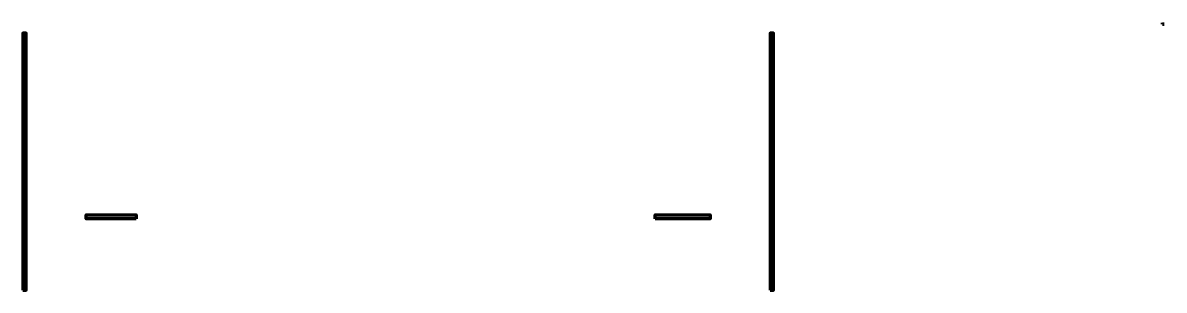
# Model space of a CAD drawing. Header units: millimetres. Extents: x 3.4 to 16.9, y 19.9 to 23.
import ezdxf

# ---------------------------------------------------------------- set-up
doc = ezdxf.new("R2010")
doc.units = ezdxf.units.MM
doc.layers.add('freecad trace layer', color=30, linetype='Continuous', lineweight=100)
doc.layers.add('grid', color=7, linetype='Continuous')
doc.layers.get('grid').off()

# ---------------------------------------------------------------- blocks, each defined once
blk = doc.blocks.new('A$C529153148')
at = {"layer": 'freecad trace layer'}
for p, q in [((13.48, 3.14), (13.48, 3.156)), ((13.48, 3.14), (13.501, 3.14)), ((13.501, 3.14), (13.48, 3.14))]:
    blk.add_line(p, q, dxfattribs=at)
for points in [[(0, 0), (0.04, 0), (0.04, 3.036), (0, 3.036), (0, 0)], [(8.84, 0), (8.88, 0), (8.88, 3.036), (8.84, 3.036), (8.84, 0)], [(1.34, 0.84), (0.75, 0.84), (0.75, 0.89), (1.34, 0.89), (1.34, 0.84)]]:
    blk.add_lwpolyline(points, dxfattribs=at)
blk.add_lwpolyline([(7.48, 0.84), (7.48, 0.89), (8.13, 0.89), (8.13, 0.84)], close=True, dxfattribs=at)

msp = doc.modelspace()

# ---------------------------------------------------------------- block references
at = {"layer": 'grid'}
msp.add_blockref('A$C529153148', (3.398, 19.859), dxfattribs=at)

doc.saveas('drawing.dxf')
